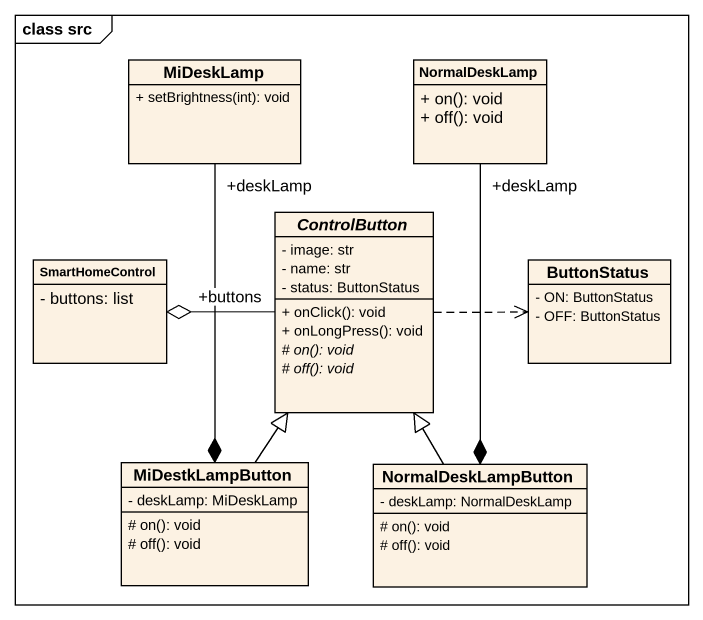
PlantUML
@startuml
mainframe class src
hide circle
hide empty members
skinparam classAttributeIconSize 0
class MiDeskLamp {
  + setBrightness(int): void
}
class NormalDeskLamp {
  + on(): void
  + off(): void
}
abstract class ControlButton {
  - image: str
  - name: str
  - status: ButtonStatus
  + onClick(): void
  + onLongPress(): void
  {abstract} # on(): void
  {abstract} # off(): void
}
class SmartHomeControl {
  - buttons: list
}
class ButtonStatus {
  - ON: ButtonStatus
  - OFF: ButtonStatus
}
class MiDestkLampButton {
  - deskLamp: MiDeskLamp
  # on(): void
  # off(): void
}
class NormalDeskLampButton {
  - deskLamp: NormalDeskLamp
  # on(): void
  # off(): void
}
MiDeskLamp "+deskLamp" --* MiDestkLampButton
NormalDeskLamp "+deskLamp" --* NormalDeskLampButton
ControlButton "+buttons" -left-o SmartHomeControl
ControlButton .right.> ButtonStatus
MiDestkLampButton -up-|> ControlButton
NormalDeskLampButton -up-|> ControlButton
@enduml
